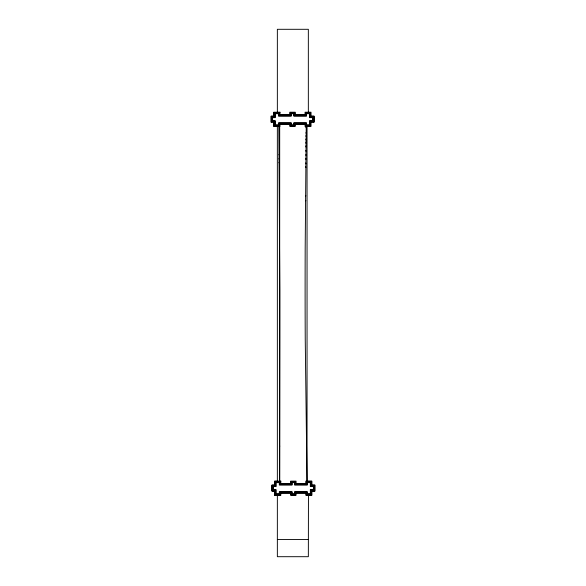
<?xml version="1.0" encoding="UTF-8"?>
<svg xmlns="http://www.w3.org/2000/svg" width="586" height="586" viewBox="0 0 586 586"><rect width="100%" height="100%" fill="white"/><g stroke="black" fill="none" stroke-linecap="round" stroke-linejoin="round"><path stroke-width="0.88" d="M306.236 123.141L294.047 123.141L294.047 125.236L291 125.236L291 123.141L278.899 123.141L278.899 125.236L274.929 125.236L274.929 121.046L272.278 121.046L272.278 117.303L274.929 117.303L274.929 113.391L278.811 113.391L278.811 115.764L291 115.764L291 113.391L294.047 113.391L294.047 115.764L306.236 115.764L306.236 113.391L309.833 113.391L309.833 117.303L312.909 117.303L312.909 121.046L309.833 121.046L309.833 125.236L306.236 125.236L305.189 247.768A407.285 13.053 90 0 0 305.116 290.129A546.46 30.245 -90 0 0 305.24 339.155L307.049 484.681L294.861 484.681L294.861 482.307L291.813 482.307L291.813 484.681L279.625 484.681L279.808 339.155A547.236 3.069 -90 0 0 279.822 290.129L278.811 125.236M308.448 494.518L308.346 556.7L277.354 556.7L277.354 494.496M279.698 446.342L279.698 445.931M305.87 151.217L305.907 150.382M305.87 146.961L305.965 145.789M305.87 143.255L306.009 142.024M305.87 139.951L306.046 138.919M279.039 159.07L279.185 158.301M279.039 154.829L279.148 154.382M305.87 136.289L306.097 135.513M279.039 162.805L279.222 162.197M305.87 133.029L306.134 132.59M305.87 127.66L306.207 127.206M310.844 116.292L313.92 116.292L313.92 122.056M271.523 116.548L274.182 116.548L274.182 112.637L279.566 112.637L279.566 115.01L290.246 115.01L290.246 112.637L294.795 112.637L294.795 115.01L305.482 115.01L305.482 112.637L310.587 112.637L310.587 116.548L313.664 116.548L313.664 121.8L310.587 121.8L310.587 125.99L305.482 125.99L305.482 123.895L294.795 123.895L294.795 125.99L290.246 125.99L290.246 123.895L279.566 123.895L279.566 125.99L274.182 125.99L274.182 121.8L271.523 121.8M277.266 481.296L274.739 481.296L274.739 485.208L272.08 485.208L272.08 490.973L274.739 490.973L274.739 495.163L277.266 495.163M307.643 481.296L311.657 481.296L311.657 485.208L314.733 485.208L314.733 490.973L311.657 490.973L311.657 495.163L307.643 495.163M279.625 482.307L275.742 482.307L275.742 486.219L273.091 486.219L273.091 489.962L275.742 489.962L275.742 494.152L279.625 494.152L279.625 492.057L291.813 492.057L291.813 494.152L294.861 494.152L294.861 492.057L307.049 492.057L307.049 494.152L310.646 494.152L310.646 489.962L313.722 489.962L313.722 486.219L310.646 486.219L310.646 482.307L307.049 482.307M277.354 539.486L308.339 539.486M305.474 195.812L305.87 195.863M305.438 200.668L305.87 200.734M305.731 166.695L305.87 167.406M305.767 162.923L305.87 163.882M305.819 158.542L305.87 159.37M305.863 154.616L305.87 155.341M310.199 125.602L310.199 121.412L313.276 121.412L313.276 116.936L310.199 116.936L310.199 113.025L305.87 113.025L305.87 115.398L294.406 115.398L294.406 113.025L290.634 113.025L290.634 115.398L279.178 115.398L279.178 113.025L274.563 113.025L274.563 116.936L271.911 116.936L271.911 121.412L274.563 121.412L274.563 125.602L279.178 125.602L279.178 123.507L290.634 123.507L290.634 125.602L294.406 125.602L294.406 123.507L305.87 123.507L305.87 125.602M308.339 113.391L308.339 29.3L277.354 29.3L277.354 113.391M307.049 126.517L307.049 481.421M279.69 126.517L279.69 481.685M277.354 126.246L277.354 481.692M275.112 481.67L275.112 485.582M275.112 490.599L275.112 494.789M273.918 112.38L273.918 116.292L271.267 116.292L271.267 122.056M273.918 122.056L273.918 126.246M271.486 116.511L271.486 121.837M279.991 112.212L273.75 112.212L273.75 116.123L271.098 116.123L271.098 122.225L273.75 122.225L273.75 126.415L279.991 126.415L279.991 124.32L289.821 124.32L289.821 126.415L295.227 126.415L295.227 124.32L305.057 124.32L305.057 126.415L311.012 126.415L311.012 122.225L314.089 122.225L314.089 116.123L311.012 116.123L311.012 112.212L305.057 112.212L305.057 114.585L295.227 114.585L295.227 112.212L289.821 112.212L289.821 114.585L279.991 114.585L279.991 112.212M278.497 113.706L275.252 113.706L275.252 117.625L272.593 117.625L272.593 120.723L275.252 120.723L275.252 124.921L278.497 124.921L278.497 122.826L291.323 122.826L291.323 124.921L293.725 124.921L293.725 122.826L306.551 122.826L306.551 124.921L309.518 124.921L309.518 120.723L312.587 120.723L312.587 117.625L309.518 117.625L309.518 113.706L306.551 113.706L306.551 116.087L293.725 116.087L293.725 113.706L291.323 113.706L291.323 116.087L278.497 116.087L278.497 113.706M280.804 481.128L274.563 481.128L274.563 485.04L271.911 485.04L271.911 491.141L274.563 491.141L274.563 495.331L280.804 495.331L280.804 493.236L290.634 493.236L290.634 495.331L296.04 495.331L296.04 493.236L305.87 493.236L305.87 495.331L311.825 495.331L311.825 491.141L314.902 491.141L314.902 485.04L311.825 485.04L311.825 481.128L305.87 481.128L305.87 483.501L296.04 483.501L296.04 481.128L290.634 481.128L290.634 483.501L280.804 483.501L280.804 481.128M280.379 481.553L274.995 481.553L274.995 485.464L272.336 485.464L272.336 490.716L274.995 490.716L274.995 494.906L280.379 494.906L280.379 492.811L291.066 492.811L291.066 494.906L295.615 494.906L295.615 492.811L306.295 492.811L306.295 494.906L311.4 494.906L311.4 490.716L314.477 490.716L314.477 485.464L311.4 485.464L311.4 481.553L306.295 481.553L306.295 483.926L295.615 483.926L295.615 481.553L291.066 481.553L291.066 483.926L280.379 483.926L280.379 481.553M279.991 481.941L275.383 481.941L275.383 485.853L272.724 485.853L272.724 490.328L275.383 490.328L275.383 494.518L279.991 494.518L279.991 492.423L291.454 492.423L291.454 494.518L295.227 494.518L295.227 492.423L306.683 492.423L306.683 494.518L311.012 494.518L311.012 490.328L314.089 490.328L314.089 485.853L311.012 485.853L311.012 481.941L306.683 481.941L306.683 484.314L295.227 484.314L295.227 481.941L291.454 481.941L291.454 484.314L279.991 484.314L279.991 481.941M279.31 482.622L276.065 482.622L276.065 486.541L273.413 486.541L273.413 489.64L276.065 489.64L276.065 493.837L279.31 493.837L279.31 491.742L292.136 491.742L292.136 493.837L294.538 493.837L294.538 491.742L307.364 491.742L307.364 493.837L310.331 493.837L310.331 489.64L313.407 489.64L313.407 486.541L310.331 486.541L310.331 482.622L307.364 482.622L307.364 485.003L294.538 485.003L294.538 482.622L292.136 482.622L292.136 485.003L279.31 485.003L279.31 482.622"/></g></svg>
